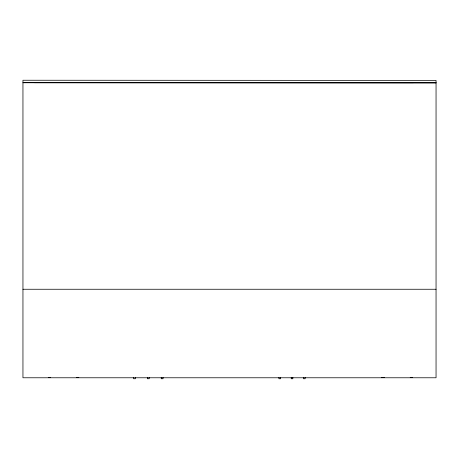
<?xml version="1.0" encoding="UTF-8"?>
<svg xmlns="http://www.w3.org/2000/svg" width="459" height="459" viewBox="0 0 459 459"><rect width="100%" height="100%" fill="white"/><g stroke="black" fill="none" stroke-linecap="round" stroke-linejoin="round"><path stroke-width="0.69" d="M50.605 377.55L48.522 377.527L50.599 377.568M76.911 377.527L78.839 377.533L76.911 377.585M383.093 377.568L382.037 377.533L382.353 377.579C384.665 377.562 385.887 377.51 382.353 377.585L382.054 377.556L384.12 377.55L382.072 377.568M383.093 377.55L384.074 377.55L382.049 377.539L382.353 377.579M411.304 377.533L412.354 377.533L410.26 377.545L412.343 377.539L410.277 377.55L412.039 377.562M34.505 82.706L436.05 82.855L436.05 80.4L22.95 80.245L22.95 377.774L436.05 377.774L436.05 82.706M50.312 377.55L48.528 377.55L50.582 377.568L49.572 377.527M384.08 377.562L382.095 377.568M48.838 377.573L50.312 377.562M48.838 377.55L48.539 377.568L50.57 377.579M412.176 377.585L410.266 377.55M413.41 82.706L22.95 82.706L436.05 82.855M22.95 289.256L436.05 289.256M305.132 377.321L305.132 378.755L303.542 378.755L303.542 377.321M292.825 377.321L292.825 378.755L291.241 378.755L291.241 377.321M280.524 377.321L280.524 378.755L278.934 378.755L278.934 377.321M163.031 377.315L163.031 378.744L161.247 378.744L161.247 377.315M149.198 377.315L149.198 378.744L147.414 378.744L147.414 377.315M135.371 377.315L135.371 378.744L133.586 378.744L133.586 377.315"/></g></svg>
